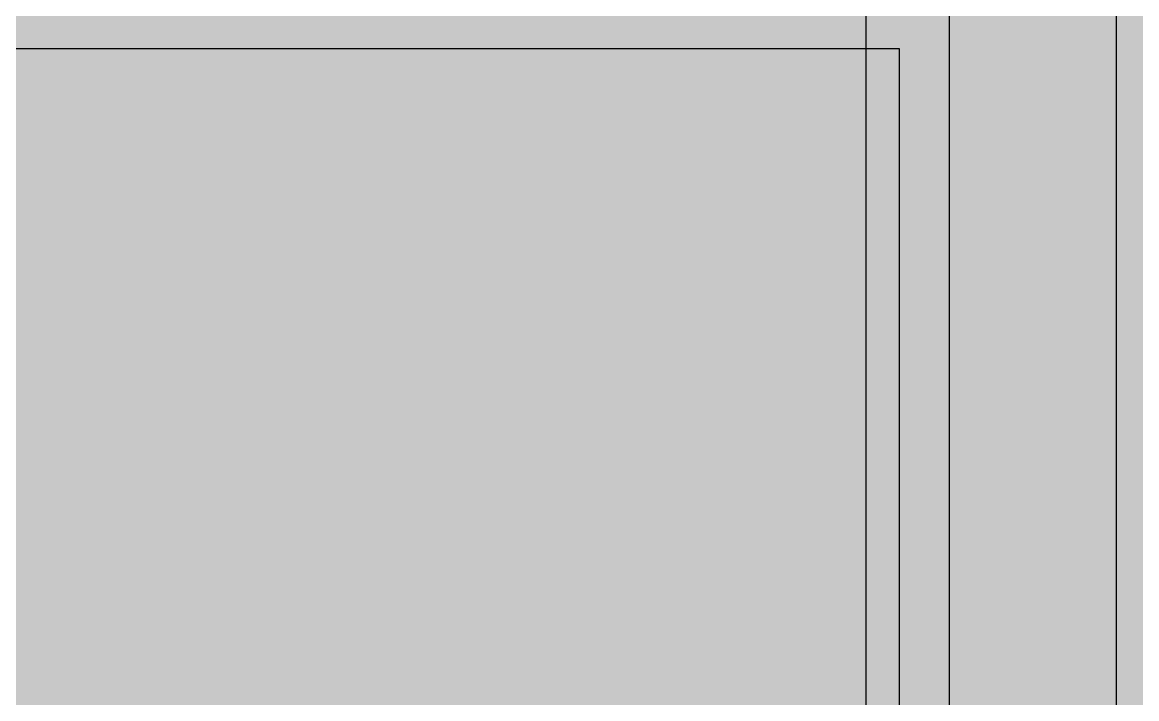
# Model space of a CAD drawing. Extents: x -23 to 289, y -67 to 135.
# Drawn here: x 154.844 to 155.512, y 106.53 to 106.936 of the extents above; entities that cross this region are included whole.
import ezdxf

# ---------------------------------------------------------------- set-up
doc = ezdxf.new("R2010")
doc.units = 0
doc.header["$MEASUREMENT"] = 0
for name, color, linetype in [('ASSEMBLY_OUTLINES_BTM', 191, 'CONTINUOUS'), ('ASSEMBLY_OUTLINES_TOP', 102, 'CONTINUOUS'), ('GENERATED_SILKSCREEN_TOP', 140, 'CONTINUOUS'), ('PART_PADS_SMD_BTM', 230, 'CONTINUOUS'), ('PLACEMENT_OUTLINES_BTM', 222, 'CONTINUOUS'), ('PLACEMENT_OUTLINES_TOP', 130, 'CONTINUOUS'), ('PLANE_SHAPES_LAYER_TOP', 150, 'CONTINUOUS'), ('SILKSCREEN_OUTLINES_BTM', 211, 'CONTINUOUS'), ('SILKSCREEN_OUTLINES_TOP', 150, 'CONTINUOUS'), ('SOLDERMASK_PADS_BTM', 12, 'CONTINUOUS'), ('SOLDERPASTE_PADS_BTM', 12, 'CONTINUOUS'), ('TRACES_LAYER_TOP', 150, 'CONTINUOUS')]:
    doc.layers.add(name, color=color, linetype=linetype)

msp = doc.modelspace()

# ---------------------------------------------------------------- linework, layer by layer
at = {"layer": 'ASSEMBLY_OUTLINES_BTM'}
msp.add_lwpolyline([(153.62, 103.57), (153.62, 106.92), (155.37, 106.92), (155.37, 103.57)], close=True, dxfattribs=at)
at = {"layer": 'ASSEMBLY_OUTLINES_TOP', "const_width": 0.2}
msp.add_lwpolyline([(155, 116.5, -1), (191, 116.5, -1)], format="xyb", close=True, dxfattribs=at)
at = {"layer": 'ASSEMBLY_OUTLINES_TOP'}
msp.add_circle((173, 116.5), 18, dxfattribs=at)
at = {"layer": 'GENERATED_SILKSCREEN_TOP', "const_width": 0.15}
msp.add_lwpolyline([(191, 116.5, -0.188576), (186.22486, 104.28922, 0.000009), (186.22486, 104.28923, 12.661113), (181.78676, 100.79036, 0.000009), (181.78677, 100.79036, -3.681838), (191, 116.5)], format="xyb", dxfattribs=at)
at = {"layer": 'PART_PADS_SMD_BTM'}
msp.add_lwpolyline([(153.6, 107.25, -0.414214), (153.8, 107.45), (155.2, 107.45, -0.414214), (155.4, 107.25), (155.4, 106.05, -0.414214), (155.2, 105.85), (153.8, 105.85, -0.414214), (153.6, 106.05)], format="xyb", close=True, dxfattribs=at)
at = {"layer": 'PLACEMENT_OUTLINES_BTM'}
msp.add_lwpolyline([(153.62, 103.57), (153.62, 106.92), (155.37, 106.92), (155.37, 103.57)], close=True, dxfattribs=at)
at = {"layer": 'PLACEMENT_OUTLINES_TOP'}
msp.add_circle((173, 116.5), 18, dxfattribs=at)
at = {"layer": 'PLANE_SHAPES_LAYER_TOP'}
msp.add_solid([(153, 101), (163.25, 101), (153, 111.5), (163.25, 111.5)], dxfattribs=at)
at = {"layer": 'SILKSCREEN_OUTLINES_BTM'}
msp.add_lwpolyline([(153.62, 103.57), (153.62, 106.92), (155.37, 106.92), (155.37, 103.57)], close=True, dxfattribs=at)
at = {"layer": 'SILKSCREEN_OUTLINES_TOP'}
msp.add_circle((173, 116.5), 18, dxfattribs=at)
msp.add_circle((173, 116.5), 18, dxfattribs=at)
at = {"layer": 'SOLDERMASK_PADS_BTM'}
msp.add_lwpolyline([(153.5, 107.35, -0.414214), (153.7, 107.55), (155.3, 107.55, -0.414214), (155.5, 107.35), (155.5, 105.95, -0.414214), (155.3, 105.75), (153.7, 105.75, -0.414214), (153.5, 105.95)], format="xyb", close=True, dxfattribs=at)
at = {"layer": 'SOLDERPASTE_PADS_BTM'}
msp.add_lwpolyline([(153.65, 107.2, -0.414214), (153.85, 107.4), (155.15, 107.4, -0.414214), (155.35, 107.2), (155.35, 106.1, -0.414214), (155.15, 105.9), (153.85, 105.9, -0.414214), (153.65, 106.1)], format="xyb", close=True, dxfattribs=at)
at = {"layer": 'TRACES_LAYER_TOP', "const_width": 0.25}
for points in [[(177.6, 101.1), (177.6, 103.04354), (176.61854, 104.025), (174.43306, 104.025), (172.88306, 102.475), (170.24388, 102.475), (169.59388, 103.125), (159.24875, 103.125), (155.24875, 107.125), (151.87543, 107.125), (151.12543, 106.375), (146.74531, 106.375), (146.29531, 106.825), (137.17543, 106.825), (132.65713, 102.3067), (132.65713, 97.60756), (129.375, 94.32543), (129.375, 87.77543), (133.1, 84.05043), (133.1, 83.1)], [(183.1, 100.5), (178.44957, 100.5), (177.02457, 99.075), (171.54112, 99.075), (170.25, 100.36612), (170.25, 101.43388), (168.95888, 102.725), (159.08306, 102.725), (155.08306, 106.725), (152.04112, 106.725), (151.29112, 105.975), (146.57963, 105.975), (146.12963, 106.425), (137.34112, 106.425), (133.05713, 102.14101), (133.05713, 97.44101), (129.775, 94.15888), (129.775, 87.94112), (130.94112, 86.775), (130.95, 86.775), (134, 83.725), (134, 83.1)]]:
    msp.add_lwpolyline(points, dxfattribs=at)

doc.saveas('drawing.dxf')
